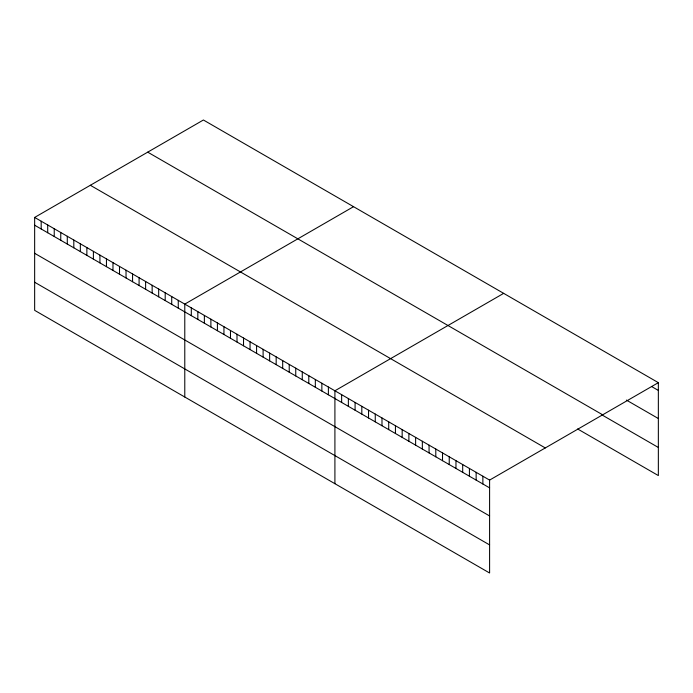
<?xml version="1.0" encoding="UTF-8"?>
<svg xmlns="http://www.w3.org/2000/svg" width="693" height="693" viewBox="0 0 693 693"><rect width="100%" height="100%" fill="white"/><g stroke="black" fill="none" stroke-linecap="round" stroke-linejoin="round"><path stroke-width="1.04" d="M34.65 217.429L489.596 480.093L489.596 572.998L34.65 310.343L34.65 217.429L203.404 120.002L658.35 382.657L658.35 475.571L577.65 428.976M353.543 206.679L184.78 304.106L184.78 397.02M503.672 293.356L334.91 390.783L334.91 483.697M489.596 480.093L658.35 382.657M651.628 386.547L658.35 390.436M626.403 400.086L658.35 418.529M147.722 152.157L602.659 414.812M602.026 414.951L658.35 447.47M90.341 185.282L545.278 447.938M34.65 225.208L489.596 487.863M34.65 253.3L489.596 515.956M34.65 282.242L489.596 544.906M482.865 476.212L482.865 483.983M476.143 472.323L476.143 480.102M469.421 468.442L469.421 476.212M462.69 464.561L462.69 472.331M455.968 460.68L455.968 468.451M449.237 456.791L449.237 464.57M442.515 452.91L442.515 460.689M435.793 449.029L435.793 456.8M429.062 445.149L429.062 452.919M422.34 441.259L422.34 449.038M415.618 437.378L415.618 445.157M408.887 433.497L408.887 441.268M402.165 429.617L402.165 437.387M395.443 425.736L395.443 433.506M388.712 421.846L388.712 429.625M381.99 417.966L381.99 425.736M375.26 414.085L375.26 421.855M368.537 410.204L368.537 417.974M361.815 406.315L361.815 414.093M355.085 402.434L355.085 410.213M348.362 398.553L348.362 406.323M341.64 394.672L341.64 402.442M328.387 387.015L328.387 394.793M321.855 383.246L321.855 391.025M315.332 379.478L315.332 387.257M308.801 375.71L308.801 383.489M302.278 371.942L302.278 379.721M295.746 368.174L295.746 375.952M289.224 364.405L289.224 372.184M282.692 360.637L282.692 368.407M276.169 356.869L276.169 364.639M269.638 353.101L269.638 360.871M263.106 349.333L263.106 357.103M256.583 345.564L256.583 353.335M250.052 341.796L250.052 349.567M243.529 338.028L243.529 345.798M236.997 334.26L236.997 342.03M230.474 330.492L230.474 338.262M223.943 326.724L223.943 334.494M217.42 322.955L217.42 330.726M210.889 319.187L210.889 326.957M204.366 315.419L204.366 323.189M197.834 311.651L197.834 319.421M191.311 307.874L191.311 315.653M178.257 300.338L178.257 308.116M171.725 296.569L171.725 304.348M165.203 292.801L165.203 300.58M158.671 289.033L158.671 296.812M152.148 285.265L152.148 293.044M145.617 281.497L145.617 289.276M139.085 277.728L139.085 285.499M132.562 273.96L132.562 281.73M126.031 270.192L126.031 277.962M119.508 266.424L119.508 274.194M112.976 262.656L112.976 270.426M106.453 258.887L106.453 266.658M99.922 255.119L99.922 262.89M93.399 251.351L93.399 259.121M86.868 247.583L86.868 255.353M80.345 243.815L80.345 251.585M73.813 240.047L73.813 247.817M67.29 236.278L67.29 244.049M60.759 232.51L60.759 240.28M54.236 228.742L54.236 236.512M47.704 224.965L47.704 232.744M41.182 221.197L41.182 228.976"/></g></svg>
